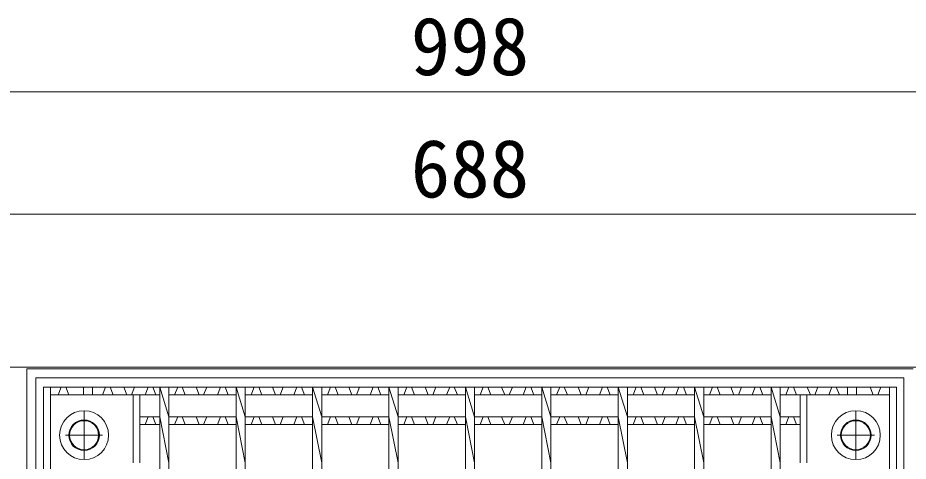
# Model space of a CAD drawing. Units: millimetres at full size. Extents: x 50430 to 75195, y 75514 to 92741.
# Drawn here: x 56325 to 56908, y 85773 to 86063 of the extents above; entities that cross this region are included whole.
import ezdxf
from ezdxf.enums import TextEntityAlignment as Align

# ---------------------------------------------------------------- set-up
doc = ezdxf.new("R2010")
doc.units = ezdxf.units.MM
doc.header["$LTSCALE"] = 25
doc.linetypes.add('USER1', pattern=[1.35, 0.75, -0.6])
doc.linetypes.add('USER2', pattern=[28.575, 19.05, -3.175, 3.175, -3.175])
for name, color, linetype, lineweight in [('寸法線', 7, 'Continuous', 9), ('本体', 2, 'Continuous', 9), ('ｲﾝｻｰﾄ', 3, 'USER1', 5), ('ｸﾞﾚｰﾁﾝｸﾞ', 7, 'USER1', 5)]:
    doc.layers.add(name, color=color, linetype=linetype, lineweight=lineweight)
doc.styles.add('ＭＳ ゴシック', font='')
doc.styles.get('ＭＳ ゴシック').set_extended_font_data('MS Gothic')

msp = doc.modelspace()

# ---------------------------------------------------------------- linework, layer by layer
at = {"layer": '寸法線'}
for p, q in [((56122.16, 86014), (57120.16, 86014)), ((56277.16, 85934), (56965.16, 85934))]:
    msp.add_line(p, q, dxfattribs=at)
at = {"layer": '寸法線', "linetype": 'USER2'}
for p, q in [((56368.66, 85805.41), (56368.66, 85773.61)), ((56873.66, 85805.41), (56873.66, 85773.61)), ((56380.79, 85789.51), (56356.54, 85789.51)), ((56861.54, 85789.51), (56885.79, 85789.51))]:
    msp.add_line(p, q, dxfattribs=at)
at = {"layer": '本体', "lineweight": 20}
msp.add_line((57120.16, 85834), (56122.16, 85834), dxfattribs=at)
at = {"layer": 'ｲﾝｻｰﾄ', "linetype": 'Continuous'}
for centre, radius in [((56368.66, 85789.51), 16), ((56873.66, 85789.51), 16), ((56368.66, 85789.51), 10), ((56368.66, 85789.51), 9.5), ((56873.66, 85789.51), 10), ((56873.66, 85789.51), 9.5)]:
    msp.add_circle(centre, radius, dxfattribs=at)
at = {"layer": 'ｸﾞﾚｰﾁﾝｸﾞ', "linetype": 'Continuous'}
for p, q in [((56331.16, 85833.01), (56331.16, 85719)), ((56331.16, 85833.01), (56911.16, 85833.01)), ((56911.16, 85833.01), (56901.16, 85833.01)), ((56337.16, 85827.01), (56337.16, 85719)), ((56337.16, 85827.01), (56905.16, 85827.01)), ((56905.16, 85827.01), (56905.16, 85719)), ((56342.16, 85719), (56342.16, 85821.01)), ((56342.16, 85821.01), (56900.16, 85821.01)), ((56346.66, 85719), (56346.66, 85821.01)), ((56351.66, 85816.01), (56353.66, 85821.01)), ((56356.66, 85821.01), (56358.66, 85816.01)), ((56368.16, 85821.01), (56368.16, 85816.01)), ((56374.16, 85821.01), (56374.16, 85816.01)), ((56380.66, 85816.01), (56382.66, 85821.01)), ((56385.66, 85821.01), (56387.66, 85816.01)), ((56396.66, 85816.01), (56394.66, 85821.01)), ((56401.66, 85821.01), (56399.66, 85816.01)), ((56408.66, 85816.01), (56410.66, 85821.01)), ((56413.66, 85821.01), (56415.66, 85816.01)), ((56418.16, 85821.01), (56418.16, 85719)), ((56418.16, 85821.01), (56424.16, 85801.51)), ((56424.16, 85821.01), (56424.16, 85719)), ((56427.89, 85816.01), (56429.89, 85821.01)), ((56432.89, 85821.01), (56434.89, 85816.01)), ((56443.89, 85816.01), (56441.89, 85821.01)), ((56448.89, 85821.01), (56446.89, 85816.01)), ((56455.89, 85816.01), (56457.89, 85821.01)), ((56460.89, 85821.01), (56462.89, 85816.01)), ((56468.16, 85821.01), (56468.16, 85719)), ((56468.16, 85821.01), (56474.16, 85801.51)), ((56474.16, 85821.01), (56474.16, 85719)), ((56477.89, 85816.01), (56479.89, 85821.01)), ((56482.89, 85821.01), (56484.89, 85816.01)), ((56493.89, 85816.01), (56491.89, 85821.01)), ((56498.89, 85821.01), (56496.89, 85816.01)), ((56505.89, 85816.01), (56507.89, 85821.01)), ((56510.89, 85821.01), (56512.89, 85816.01)), ((56518.16, 85821.01), (56518.16, 85719)), ((56518.16, 85821.01), (56524.16, 85801.51)), ((56524.16, 85821.01), (56524.16, 85719)), ((56527.89, 85816.01), (56529.89, 85821.01)), ((56532.89, 85821.01), (56534.89, 85816.01)), ((56543.89, 85816.01), (56541.89, 85821.01)), ((56548.89, 85821.01), (56546.89, 85816.01)), ((56555.89, 85816.01), (56557.89, 85821.01)), ((56560.89, 85821.01), (56562.89, 85816.01)), ((56568.16, 85821.01), (56568.16, 85719)), ((56568.16, 85821.01), (56574.16, 85801.51)), ((56574.16, 85821.01), (56574.16, 85719)), ((56577.89, 85816.01), (56579.89, 85821.01)), ((56582.89, 85821.01), (56584.89, 85816.01)), ((56593.89, 85816.01), (56591.89, 85821.01)), ((56598.89, 85821.01), (56596.89, 85816.01)), ((56605.89, 85816.01), (56607.89, 85821.01)), ((56610.89, 85821.01), (56612.89, 85816.01)), ((56618.16, 85821.01), (56618.16, 85719)), ((56618.16, 85821.01), (56624.16, 85801.51)), ((56624.16, 85821.01), (56624.16, 85719)), ((56627.89, 85816.01), (56629.89, 85821.01)), ((56632.89, 85821.01), (56634.89, 85816.01)), ((56643.89, 85816.01), (56641.89, 85821.01)), ((56648.89, 85821.01), (56646.89, 85816.01)), ((56655.89, 85816.01), (56657.89, 85821.01)), ((56660.89, 85821.01), (56662.89, 85816.01)), ((56668.16, 85821.01), (56668.16, 85719)), ((56668.16, 85821.01), (56674.16, 85801.51)), ((56674.16, 85821.01), (56674.16, 85719)), ((56677.89, 85816.01), (56679.89, 85821.01)), ((56682.89, 85821.01), (56684.89, 85816.01)), ((56693.89, 85816.01), (56691.89, 85821.01)), ((56698.89, 85821.01), (56696.89, 85816.01)), ((56705.89, 85816.01), (56707.89, 85821.01)), ((56710.89, 85821.01), (56712.89, 85816.01)), ((56718.16, 85821.01), (56718.16, 85719)), ((56718.16, 85821.01), (56724.16, 85801.51)), ((56724.16, 85821.01), (56724.16, 85719)), ((56727.89, 85816.01), (56729.89, 85821.01)), ((56732.89, 85821.01), (56734.89, 85816.01)), ((56743.89, 85816.01), (56741.89, 85821.01)), ((56748.89, 85821.01), (56746.89, 85816.01)), ((56755.89, 85816.01), (56757.89, 85821.01)), ((56760.89, 85821.01), (56762.89, 85816.01)), ((56768.16, 85821.01), (56768.16, 85719)), ((56768.16, 85821.01), (56774.16, 85801.51)), ((56774.16, 85821.01), (56774.16, 85719)), ((56777.89, 85816.01), (56779.89, 85821.01)), ((56782.89, 85821.01), (56784.89, 85816.01)), ((56793.89, 85816.01), (56791.89, 85821.01)), ((56798.89, 85821.01), (56796.89, 85816.01)), ((56805.89, 85816.01), (56807.89, 85821.01)), ((56810.89, 85821.01), (56812.89, 85816.01)), ((56818.16, 85821.01), (56818.16, 85719)), ((56818.16, 85821.01), (56824.16, 85801.51)), ((56824.16, 85821.01), (56824.16, 85719)), ((56827.89, 85816.01), (56829.89, 85821.01)), ((56832.89, 85821.01), (56834.89, 85816.01)), ((56843.89, 85816.01), (56841.89, 85821.01)), ((56848.89, 85821.01), (56846.89, 85816.01)), ((56855.89, 85816.01), (56857.89, 85821.01)), ((56860.89, 85821.01), (56862.89, 85816.01)), ((56868.16, 85821.01), (56868.16, 85816.01)), ((56874.16, 85821.01), (56874.16, 85816.01)), ((56885.06, 85816.01), (56883.06, 85821.01)), ((56890.06, 85821.01), (56888.06, 85816.01)), ((56895.66, 85821.01), (56895.66, 85719)), ((56900.16, 85821.01), (56900.16, 85719)), ((56346.66, 85816.01), (56380.16, 85816.01)), ((56374.16, 85816.01), (56418.16, 85816.01)), ((56400.66, 85771.51), (56400.66, 85816.01)), ((56405.16, 85771.51), (56405.16, 85816.01)), ((56424.16, 85816.01), (56468.16, 85816.01)), ((56474.16, 85816.01), (56518.16, 85816.01)), ((56524.16, 85816.01), (56568.16, 85816.01)), ((56574.16, 85816.01), (56618.16, 85816.01)), ((56624.16, 85816.01), (56668.16, 85816.01)), ((56674.16, 85816.01), (56718.16, 85816.01)), ((56724.16, 85816.01), (56768.16, 85816.01)), ((56774.16, 85816.01), (56818.16, 85816.01)), ((56824.16, 85816.01), (56868.16, 85816.01)), ((56837.16, 85771.51), (56837.16, 85816.01)), ((56841.66, 85771.51), (56841.66, 85816.01)), ((56862.16, 85816.01), (56895.66, 85816.01)), ((56405.16, 85801.51), (56418.16, 85801.51)), ((56408.66, 85796.51), (56410.66, 85801.51)), ((56413.66, 85801.51), (56415.66, 85796.51)), ((56418.16, 85801.51), (56424.16, 85771.51)), ((56424.16, 85801.51), (56468.16, 85801.51)), ((56427.89, 85796.51), (56429.89, 85801.51)), ((56432.89, 85801.51), (56434.89, 85796.51)), ((56443.89, 85796.51), (56441.89, 85801.51)), ((56448.89, 85801.51), (56446.89, 85796.51)), ((56455.89, 85796.51), (56457.89, 85801.51)), ((56460.89, 85801.51), (56462.89, 85796.51)), ((56468.16, 85801.51), (56474.16, 85771.51)), ((56474.16, 85801.51), (56518.16, 85801.51)), ((56477.89, 85796.51), (56479.89, 85801.51)), ((56482.89, 85801.51), (56484.89, 85796.51)), ((56493.89, 85796.51), (56491.89, 85801.51)), ((56498.89, 85801.51), (56496.89, 85796.51)), ((56505.89, 85796.51), (56507.89, 85801.51)), ((56510.89, 85801.51), (56512.89, 85796.51)), ((56518.16, 85801.51), (56524.16, 85771.51)), ((56524.16, 85801.51), (56568.16, 85801.51)), ((56527.89, 85796.51), (56529.89, 85801.51)), ((56532.89, 85801.51), (56534.89, 85796.51)), ((56543.89, 85796.51), (56541.89, 85801.51)), ((56548.89, 85801.51), (56546.89, 85796.51)), ((56555.89, 85796.51), (56557.89, 85801.51)), ((56560.89, 85801.51), (56562.89, 85796.51)), ((56568.16, 85801.51), (56574.16, 85771.51)), ((56574.16, 85801.51), (56618.16, 85801.51)), ((56577.89, 85796.51), (56579.89, 85801.51)), ((56582.89, 85801.51), (56584.89, 85796.51)), ((56593.89, 85796.51), (56591.89, 85801.51)), ((56598.89, 85801.51), (56596.89, 85796.51)), ((56605.89, 85796.51), (56607.89, 85801.51)), ((56610.89, 85801.51), (56612.89, 85796.51)), ((56618.16, 85801.51), (56624.16, 85771.51)), ((56624.16, 85801.51), (56668.16, 85801.51)), ((56627.89, 85796.51), (56629.89, 85801.51)), ((56632.89, 85801.51), (56634.89, 85796.51)), ((56643.89, 85796.51), (56641.89, 85801.51)), ((56648.89, 85801.51), (56646.89, 85796.51)), ((56655.89, 85796.51), (56657.89, 85801.51)), ((56660.89, 85801.51), (56662.89, 85796.51)), ((56668.16, 85801.51), (56674.16, 85771.51)), ((56674.16, 85801.51), (56718.16, 85801.51)), ((56677.89, 85796.51), (56679.89, 85801.51)), ((56682.89, 85801.51), (56684.89, 85796.51)), ((56693.89, 85796.51), (56691.89, 85801.51)), ((56698.89, 85801.51), (56696.89, 85796.51)), ((56705.89, 85796.51), (56707.89, 85801.51)), ((56710.89, 85801.51), (56712.89, 85796.51)), ((56718.16, 85801.51), (56724.16, 85771.51)), ((56724.16, 85801.51), (56768.16, 85801.51)), ((56727.89, 85796.51), (56729.89, 85801.51)), ((56732.89, 85801.51), (56734.89, 85796.51)), ((56743.89, 85796.51), (56741.89, 85801.51)), ((56748.89, 85801.51), (56746.89, 85796.51)), ((56755.89, 85796.51), (56757.89, 85801.51)), ((56760.89, 85801.51), (56762.89, 85796.51)), ((56768.16, 85801.51), (56774.16, 85771.51)), ((56774.16, 85801.51), (56818.16, 85801.51)), ((56777.89, 85796.51), (56779.89, 85801.51)), ((56782.89, 85801.51), (56784.89, 85796.51)), ((56793.89, 85796.51), (56791.89, 85801.51)), ((56798.89, 85801.51), (56796.89, 85796.51)), ((56805.89, 85796.51), (56807.89, 85801.51)), ((56810.89, 85801.51), (56812.89, 85796.51)), ((56818.16, 85801.51), (56824.16, 85771.51)), ((56824.16, 85801.51), (56837.16, 85801.51)), ((56827.89, 85796.51), (56829.89, 85801.51)), ((56832.89, 85801.51), (56834.89, 85796.51)), ((56405.16, 85796.51), (56418.16, 85796.51)), ((56424.16, 85796.51), (56468.16, 85796.51)), ((56474.16, 85796.51), (56518.16, 85796.51)), ((56524.16, 85796.51), (56568.16, 85796.51)), ((56574.16, 85796.51), (56618.16, 85796.51)), ((56624.16, 85796.51), (56668.16, 85796.51)), ((56674.16, 85796.51), (56718.16, 85796.51)), ((56724.16, 85796.51), (56768.16, 85796.51)), ((56774.16, 85796.51), (56818.16, 85796.51)), ((56824.16, 85796.51), (56837.16, 85796.51))]:
    msp.add_line(p, q, dxfattribs=at)

# ---------------------------------------------------------------- texts
at = {"layer": '寸法線', "style": 'ＭＳ ゴシック'}
for s, p in [('998', (56621.16, 86044)), ('688', (56621.16, 85964))]:
    msp.add_text(s, height=37.98, dxfattribs=at).set_placement(p, align=Align.MIDDLE_CENTER)

doc.saveas('drawing.dxf')
